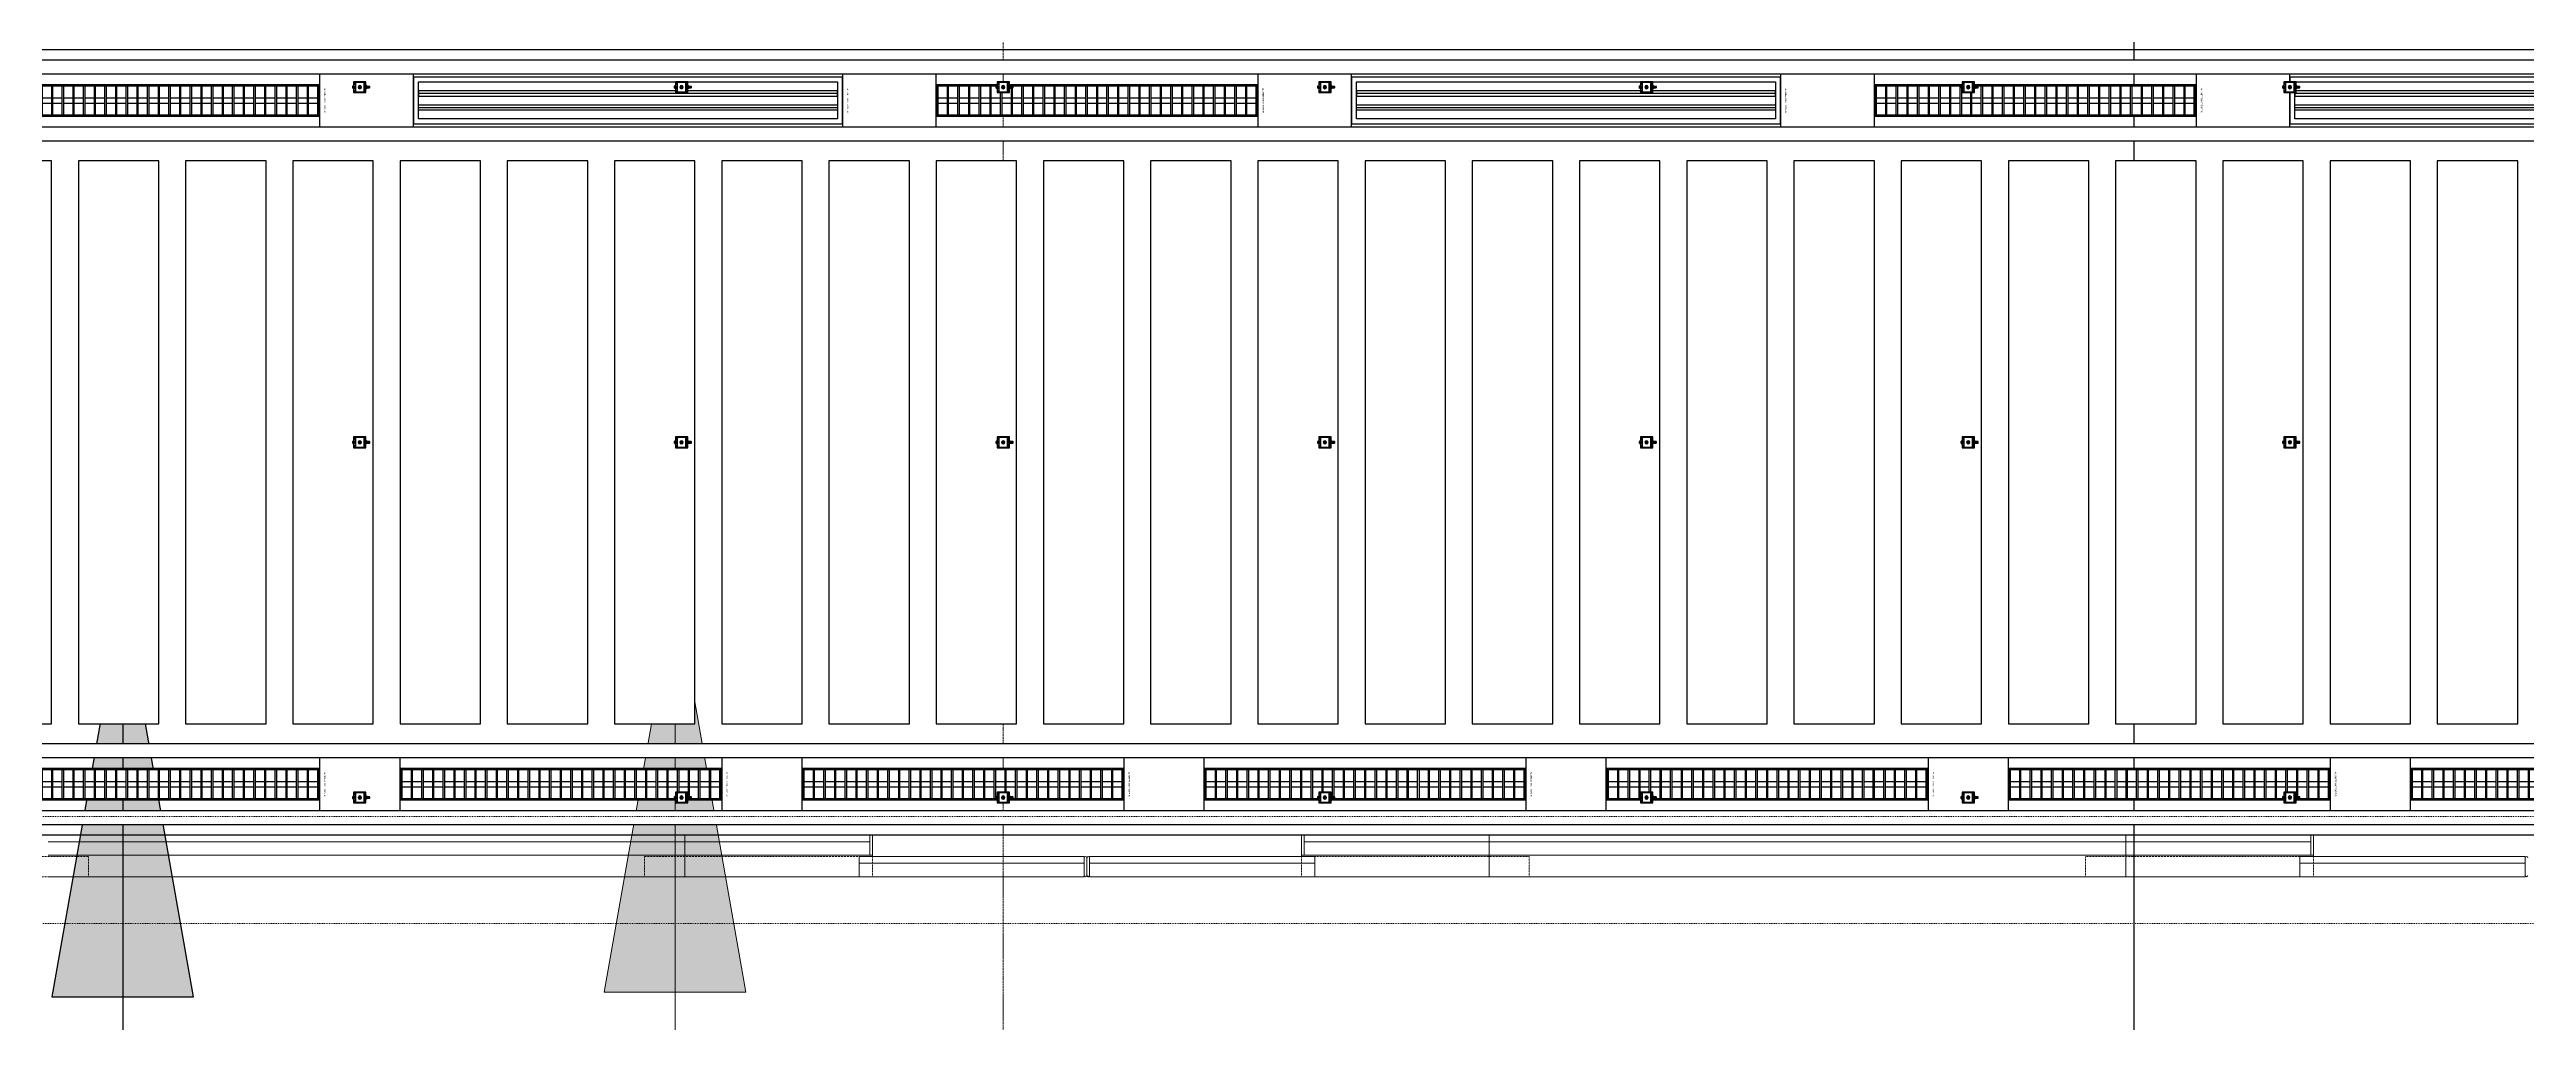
# Model space of a CAD drawing. Header units: millimetres. Extents: x -962357 to -591296, y -195428 to 59420.
# Drawn here: x -748238 to -738998, y -599 to 3030 of the extents above; entities that cross this region are included whole.
import ezdxf
from ezdxf.enums import TextEntityAlignment as Align

# ---------------------------------------------------------------- set-up
doc = ezdxf.new("R2010")
doc.units = ezdxf.units.MM
for name, pattern in [('ACAD_ISO02W100', [15, 12, -3]), ('DASH', [6.35, 3.175, -3.175]), ('DPA_Grid _ Level 100', [10, 5.5, -1.6, 1.3, -1.6]), ('DPA_Hidden 500', [1.4, 0.8, -0.6])]:
    doc.linetypes.add(name, pattern=pattern)
for name, color, linetype in [('000 - CSD_PL_001 - ASCESSORIES', 251, 'Continuous'), ('000 - H A T C H', 8, 'Continuous'), ('000 - WIPEOUT', 250, 'Continuous'), ('001 - ASCESSORIES', 251, 'Continuous'), ('008 - LIGHTING', 1, 'Continuous'), ('A04_TUBE SERIES', 2, 'Continuous'), ('A11_ALU.SOLID SHEET', 2, 'Continuous')]:
    doc.layers.add(name, color=color, linetype=linetype)
for name, color, linetype, lineweight in [('A-ANNO-NOTE', 3, 'Continuous', 25), ('A-GENM', 1, 'Continuous', 9), ('A-GENM-HDLN', 2, 'DPA_Hidden 500', 9), ('A-ROOM-IDEN', 3, 'Continuous', 25), ('G-ANNO-TEXT', 3, 'Continuous', 9), ('Q-SPCQ', 2, 'Continuous', 9), ('Q-SPCQ-HDLN', 2, 'DASH', 9), ('S-GRID', 251, 'Continuous', 9)]:
    doc.layers.add(name, color=color, linetype=linetype, lineweight=lineweight)
doc.layers.get('000 - CSD_PL_001 - ASCESSORIES').off()

# ---------------------------------------------------------------- blocks, each defined once
blk = doc.blocks.new('*U634')
at = {"color": 1}
blk.add_wipeout([(600, -60), (-600, -60), (-600, 60), (600, 60)], dxfattribs=at).dxf.layer = '000 - WIPEOUT'
at = {"layer": '001 - ASCESSORIES', "color": 0}
blk.add_lwpolyline([(600, -60), (-600, -60), (-600, 60), (600, 60)], close=True, dxfattribs=at)
at = {"layer": '001 - ASCESSORIES'}
for points in [[(-593.5, -55), (-598.5, -55), (-598.5, 55), (-593.5, 55)], [(595, -55), (-595, -55), (-595, 55), (595, 55)], [(-558.8, -55), (-553.8, -55), (-553.8, 55), (-558.8, 55)], [(-514, -55), (-519, -55), (-519, 55), (-514, 55)], [(-479.3, -55), (-474.3, -55), (-474.3, 55), (-479.3, 55)], [(-434.6, -55), (-439.6, -55), (-439.6, 55), (-434.6, 55)], [(-399.8, -55), (-394.8, -55), (-394.8, 55), (-399.8, 55)], [(-355.1, -55), (-360.1, -55), (-360.1, 55), (-355.1, 55)], [(-320.4, -55), (-315.4, -55), (-315.4, 55), (-320.4, 55)], [(-275.6, -55), (-280.6, -55), (-280.6, 55), (-275.6, 55)], [(-240.9, -55), (-235.9, -55), (-235.9, 55), (-240.9, 55)], [(-196.2, -55), (-201.2, -55), (-201.2, 55), (-196.2, 55)], [(-161.4, -55), (-156.4, -55), (-156.4, 55), (-161.4, 55)], [(-116.7, -55), (-121.7, -55), (-121.7, 55), (-116.7, 55)], [(-82, -55), (-77, -55), (-77, 55), (-82, 55)], [(-37.2, -55), (-42.2, -55), (-42.2, 55), (-37.2, 55)], [(-2.5, -55), (2.5, -55), (2.5, 55), (-2.5, 55)], [(42.2, -55), (37.2, -55), (37.2, 55), (42.2, 55)], [(77, -55), (82, -55), (82, 55), (77, 55)], [(121.7, -55), (116.7, -55), (116.7, 55), (121.7, 55)], [(156.4, -55), (161.4, -55), (161.4, 55), (156.4, 55)], [(201.2, -55), (196.2, -55), (196.2, 55), (201.2, 55)], [(235.9, -55), (240.9, -55), (240.9, 55), (235.9, 55)], [(280.6, -55), (275.6, -55), (275.6, 55), (280.6, 55)], [(315.4, -55), (320.4, -55), (320.4, 55), (315.4, 55)], [(360.1, -55), (355.1, -55), (355.1, 55), (360.1, 55)], [(394.8, -55), (399.8, -55), (399.8, 55), (394.8, 55)], [(439.6, -55), (434.6, -55), (434.6, 55), (439.6, 55)], [(474.3, -55), (479.3, -55), (479.3, 55), (474.3, 55)], [(519, -55), (514, -55), (514, 55), (519, 55)], [(553.8, -55), (558.8, -55), (558.8, 55), (553.8, 55)], [(598.5, -55), (593.5, -55), (593.5, 55), (598.5, 55)]]:
    blk.add_lwpolyline(points, close=True, dxfattribs=at)
for points in [[(-593.5, 10), (-558.8, 10)], [(-553.8, 10), (-519, 10)], [(-514, 10), (-479.3, 10)], [(-474.3, 10), (-439.6, 10)], [(-434.6, 10), (-399.8, 10)], [(-394.8, 10), (-360.1, 10)], [(-355.1, 10), (-320.4, 10)], [(-315.4, 10), (-280.6, 10)], [(-275.6, 10), (-240.9, 10)], [(-235.9, 10), (-201.2, 10)], [(-196.2, 10), (-161.4, 10)], [(-156.4, 10), (-121.7, 10)], [(-116.7, 10), (-82, 10)], [(-77, 10), (-42.2, 10)], [(-37.2, 10), (-2.5, 10)], [(2.5, 10), (37.2, 10)], [(42.2, 10), (77, 10)], [(82, 10), (116.7, 10)], [(121.7, 10), (156.4, 10)], [(161.4, 10), (196.2, 10)], [(201.2, 10), (235.9, 10)], [(240.9, 10), (275.6, 10)], [(280.6, 10), (315.4, 10)], [(320.4, 10), (355.1, 10)], [(360.1, 10), (394.8, 10)], [(399.8, 10), (434.6, 10)], [(439.6, 10), (474.3, 10)], [(479.3, 10), (514, 10)], [(519, 10), (553.8, 10)], [(558.8, 10), (593.5, 10)], [(-593.5, -10), (-558.8, -10)], [(-553.8, -10), (-519, -10)], [(-514, -10), (-479.3, -10)], [(-474.3, -10), (-439.6, -10)], [(-434.6, -10), (-399.8, -10)], [(-394.8, -10), (-360.1, -10)], [(-355.1, -10), (-320.4, -10)], [(-315.4, -10), (-280.6, -10)], [(-275.6, -10), (-240.9, -10)], [(-235.9, -10), (-201.2, -10)], [(-196.2, -10), (-161.4, -10)], [(-156.4, -10), (-121.7, -10)], [(-116.7, -10), (-82, -10)], [(-77, -10), (-42.2, -10)], [(-37.2, -10), (-2.5, -10)], [(2.5, -10), (37.2, -10)], [(42.2, -10), (77, -10)], [(82, -10), (116.7, -10)], [(121.7, -10), (156.4, -10)], [(161.4, -10), (196.2, -10)], [(201.2, -10), (235.9, -10)], [(240.9, -10), (275.6, -10)], [(280.6, -10), (315.4, -10)], [(320.4, -10), (355.1, -10)], [(360.1, -10), (394.8, -10)], [(399.8, -10), (434.6, -10)], [(439.6, -10), (474.3, -10)], [(479.3, -10), (514, -10)], [(519, -10), (553.8, -10)], [(558.8, -10), (593.5, -10)]]:
    blk.add_lwpolyline(points, dxfattribs=at)
blk = doc.blocks.new('*U499')
at = {"layer": 'A11_ALU.SOLID SHEET', "color": 0}
blk.add_lwpolyline([(350, -98.8), (350, 98.8), (0, 98.8), (0, -98.8)], close=True, dxfattribs=at)
at = {"layer": 'Defpoints', "color": 250}
blk.add_point((0, 0), dxfattribs=at)
blk.add_text('AL.SHEET-HAT-TYPE-R', height=6, rotation=270, dxfattribs=at).set_placement((15, 0), align=Align.BOTTOM_CENTER)
blk = doc.blocks.new('*U374')
at = {"layer": '001 - ASCESSORIES', "color": 0, "linetype": 'ByBlock'}
blk.add_lwpolyline([(800, 87.5), (-800, 87.5), (-800, -87.5), (800, -87.5)], close=True, dxfattribs=at)
at = {"layer": '001 - ASCESSORIES', "linetype": 'ByBlock'}
for points in [[(-781.5, 69), (781.5, 69), (781.5, -69), (-781.5, -69)], [(781.5, 36.3), (-781.5, 36.3), (-781.5, 16.3), (781.5, 16.3)], [(-781.5, -16.3), (781.5, -16.3), (781.5, -36.3), (-781.5, -36.3)]]:
    blk.add_lwpolyline(points, close=True, dxfattribs=at)
for points in [[(781.5, 26.3), (-781.5, 26.3)], [(-781.5, -26.3), (781.5, -26.3)]]:
    blk.add_lwpolyline(points, dxfattribs=at)
blk = doc.blocks.new('*U606')
blk.add_attdef('EXTR.OVL-LENGTH_', (-25, -59.1), '', height=5)
blk.add_wipeout([(-25, 0), (25, 0), (25, 67400), (-25, 67400)]).dxf.layer = '000 - WIPEOUT'
at = {"layer": 'A04_TUBE SERIES', "color": 0}
blk.add_lwpolyline([(-25, 0), (25, 0), (25, 67400), (-25, 67400)], close=True, dxfattribs=at)
blk = doc.blocks.new('*U607')
blk.add_attdef('EXTR.OVL-LENGTH_', (-25, -59.1), '', height=5)
blk.add_wipeout([(-25, 0), (25, 0), (25, 67400), (-25, 67400)]).dxf.layer = '000 - WIPEOUT'
at = {"layer": 'A04_TUBE SERIES', "color": 0}
blk.add_lwpolyline([(-25, 0), (25, 0), (25, 67400), (-25, 67400)], close=True, dxfattribs=at)
blk = doc.blocks.new('*U500')
at = {"layer": 'A11_ALU.SOLID SHEET', "color": 0}
blk.add_lwpolyline([(300, -98.8), (300, 98.8), (0, 98.8), (0, -98.8)], close=True, dxfattribs=at)
at = {"layer": 'Defpoints', "color": 250}
blk.add_point((0, 0), dxfattribs=at)
blk.add_text('AL.SHEET-HAT-TYPE-R', height=6, rotation=270, dxfattribs=at).set_placement((15, 0), align=Align.BOTTOM_CENTER)
blk = doc.blocks.new('*U605')
blk.add_attdef('EXTR.OVL-LENGTH_', (-25, -59.1), '', height=5)
blk.add_wipeout([(-25, 0), (25, 0), (25, 67400), (-25, 67400)]).dxf.layer = '000 - WIPEOUT'
at = {"layer": 'A04_TUBE SERIES', "color": 0}
blk.add_lwpolyline([(-25, 0), (25, 0), (25, 67400), (-25, 67400)], close=True, dxfattribs=at)
blk = doc.blocks.new('*U604')
blk.add_attdef('EXTR.OVL-LENGTH_', (-25, -59.1), '', height=5)
blk.add_wipeout([(-25, 0), (25, 0), (25, 67400), (-25, 67400)]).dxf.layer = '000 - WIPEOUT'
at = {"layer": 'A04_TUBE SERIES', "color": 0}
blk.add_lwpolyline([(-25, 0), (25, 0), (25, 67400), (-25, 67400)], close=True, dxfattribs=at)
blk = doc.blocks.new('*U613')
at = {"color": 3}
for points in [[(-1050, -2450), (1050, -2450), (1050, -2750), (-1050, -2750)], [(-1050, -2850), (1050, -2850), (1050, -3150), (-1050, -3150)], [(-1050, -3250), (1050, -3250), (1050, -3550), (-1050, -3550)], [(-1050, -3650), (1050, -3650), (1050, -3950), (-1050, -3950)], [(-1050, -4050), (1050, -4050), (1050, -4350), (-1050, -4350)], [(-1050, -4450), (1050, -4450), (1050, -4750), (-1050, -4750)], [(-1050, -4850), (1050, -4850), (1050, -5150), (-1050, -5150)], [(-1050, -5250), (1050, -5250), (1050, -5550), (-1050, -5550)], [(-1050, -5650), (1050, -5650), (1050, -5950), (-1050, -5950)], [(-1050, -6050), (1050, -6050), (1050, -6350), (-1050, -6350)], [(-1050, -6450), (1050, -6450), (1050, -6750), (-1050, -6750)], [(-1050, -6850), (1050, -6850), (1050, -7150), (-1050, -7150)], [(-1050, -7250), (1050, -7250), (1050, -7550), (-1050, -7550)], [(-1050, -7650), (1050, -7650), (1050, -7950), (-1050, -7950)], [(-1050, -8050), (1050, -8050), (1050, -8350), (-1050, -8350)], [(-1050, -8450), (1050, -8450), (1050, -8750), (-1050, -8750)], [(-1050, -8850), (1050, -8850), (1050, -9150), (-1050, -9150)], [(-1050, -9250), (1050, -9250), (1050, -9550), (-1050, -9550)], [(-1050, -9650), (1050, -9650), (1050, -9950), (-1050, -9950)], [(-1050, -10050), (1050, -10050), (1050, -10350), (-1050, -10350)], [(-1050, -10450), (1050, -10450), (1050, -10750), (-1050, -10750)], [(-1050, -10850), (1050, -10850), (1050, -11150), (-1050, -11150)], [(-1050, -11250), (1050, -11250), (1050, -11550), (-1050, -11550)], [(-1050, -11650), (1050, -11650), (1050, -11950), (-1050, -11950)]]:
    blk.add_wipeout(points, dxfattribs=at).dxf.layer = '000 - WIPEOUT'
at = {"layer": 'A11_ALU.SOLID SHEET', "color": 0, "linetype": 'ByBlock'}
for points in [[(-1050, -2750), (1050, -2750), (1050, -2450), (-1050, -2450)], [(-1050, -3150), (1050, -3150), (1050, -2850), (-1050, -2850)], [(-1050, -3550), (1050, -3550), (1050, -3250), (-1050, -3250)], [(-1050, -3950), (1050, -3950), (1050, -3650), (-1050, -3650)], [(-1050, -4350), (1050, -4350), (1050, -4050), (-1050, -4050)], [(-1050, -4750), (1050, -4750), (1050, -4450), (-1050, -4450)], [(-1050, -5150), (1050, -5150), (1050, -4850), (-1050, -4850)], [(-1050, -5550), (1050, -5550), (1050, -5250), (-1050, -5250)], [(-1050, -5950), (1050, -5950), (1050, -5650), (-1050, -5650)], [(-1050, -6350), (1050, -6350), (1050, -6050), (-1050, -6050)], [(-1050, -6750), (1050, -6750), (1050, -6450), (-1050, -6450)], [(-1050, -7150), (1050, -7150), (1050, -6850), (-1050, -6850)], [(-1050, -7550), (1050, -7550), (1050, -7250), (-1050, -7250)], [(-1050, -7950), (1050, -7950), (1050, -7650), (-1050, -7650)], [(-1050, -8350), (1050, -8350), (1050, -8050), (-1050, -8050)], [(-1050, -8750), (1050, -8750), (1050, -8450), (-1050, -8450)], [(-1050, -9150), (1050, -9150), (1050, -8850), (-1050, -8850)], [(-1050, -9550), (1050, -9550), (1050, -9250), (-1050, -9250)], [(-1050, -9950), (1050, -9950), (1050, -9650), (-1050, -9650)], [(-1050, -10350), (1050, -10350), (1050, -10050), (-1050, -10050)], [(-1050, -10750), (1050, -10750), (1050, -10450), (-1050, -10450)], [(-1050, -11150), (1050, -11150), (1050, -10850), (-1050, -10850)], [(-1050, -11550), (1050, -11550), (1050, -11250), (-1050, -11250)], [(-1050, -11950), (1050, -11950), (1050, -11650), (-1050, -11650)]]:
    blk.add_lwpolyline(points, close=True, dxfattribs=at)
blk = doc.blocks.new('*U5836')
blk.add_lwpolyline([(-107450, -550), (27650, -550), (27650, -3480), (-107450, -3480)], close=True)
at = {"layer": '008 - LIGHTING'}
for p in [(-1400, -740), (-1400, -740), (-1400, -740), (2100, -740), (2100, -740), (2100, -740), (5600, -740), (5600, -740), (5600, -740)]:
    blk.add_blockref('*U374', p, dxfattribs=at)
at = {"layer": 'A11_ALU.SOLID SHEET', "color": 1}
for name, p in [('*U499', (-2550, -740)), ('*U499', (-600, -740)), ('*U499', (950, -740)), ('*U499', (2900, -740)), ('*U499', (4450, -740)), ('*U500', (-2550, -3290)), ('*U500', (-1050, -3290)), ('*U500', (450, -3290)), ('*U500', (1950, -3290)), ('*U500', (3450, -3290)), ('*U500', (4950, -3290))]:
    blk.add_blockref(name, p, dxfattribs=at)
at = {"layer": '008 - LIGHTING'}
for p in [(-3150, -740), (350, -740), (3850, -740), (-3150, -3290), (-1650, -3290), (-150, -3290), (1350, -3290), (2850, -3290), (4350, -3290), (5850, -3290)]:
    blk.add_blockref('*U634', p, dxfattribs=at)
at = {"layer": 'A11_ALU.SOLID SHEET', "linetype": 'ByBlock', "rotation": 90}
blk.add_blockref('*U613', (-6300, -2015), dxfattribs=at)
at = {"layer": '008 - LIGHTING'}
for p in [(-3150, -740), (350, -740), (3850, -740), (-3150, -3290), (-1650, -3290), (-150, -3290), (1350, -3290), (2850, -3290), (4350, -3290), (5850, -3290)]:
    blk.add_blockref('*U634', p, dxfattribs=at)
for p in [(-3150, -740), (350, -740), (3850, -740), (-3150, -3290), (-1650, -3290), (-150, -3290), (1350, -3290), (2850, -3290), (4350, -3290), (5850, -3290)]:
    blk.add_blockref('*U634', p, dxfattribs=at)
at = {"layer": 'A04_TUBE SERIES', "linetype": 'ByBlock', "rotation": 270}
for name, p in [('*U607', (-39850, -615)), ('*U606', (-39850, -865)), ('*U604', (-39850, -3165)), ('*U605', (-39850, -3415))]:
    blk.add_blockref(name, p, dxfattribs=at)
blk = doc.blocks.new('DPA_Speciality_PlatformScreenDoor - Length_135300-12767973-4180-01 LOWER PLATFORM LEVEL - REFLECTED CEILING PLAN')
at = {"layer": 'A-GENM'}
for p, q in [((22357.5, -250), (22267.5, -250)), ((22267.5, -250), (22357.5, -250)), ((22462.5, -250), (22272.4, -250)), ((22272.4, -250), (22462.5, -250)), ((22367.5, -250), (22457.5, -250)), ((22457.5, -250), (22367.5, -250)), ((26837.5, -250), (27027.6, -250)), ((27027.6, -250), (26837.5, -250)), ((26932.5, -250), (26842.5, -250)), ((26842.5, -250), (26932.5, -250)), ((26942.5, -250), (27032.5, -250)), ((27032.5, -250), (26942.5, -250)), ((27732.5, -250), (27642.5, -250)), ((27642.5, -250), (27732.5, -250)), ((27837.5, -250), (27647.4, -250)), ((27647.4, -250), (27837.5, -250)), ((27742.5, -250), (27832.5, -250)), ((27832.5, -250), (27742.5, -250)), ((23015.3, -330), (23139.1, -330)), ((23025.9, -330), (23079, -330)), ((23075.4, -330), (23128.5, -330)), ((24615.3, -330), (24739.1, -330)), ((24625.9, -330), (24679, -330)), ((24675.4, -330), (24728.5, -330)), ((28390.3, -330), (28514.1, -330)), ((28400.9, -330), (28454, -330)), ((28450.4, -330), (28503.5, -330)), ((29990.3, -330), (30114.1, -330)), ((30000.9, -330), (30054, -330)), ((30050.4, -330), (30103.5, -330))]:
    blk.add_line(p, q, dxfattribs=at)
at = {"layer": 'A-GENM-HDLN'}
for p, q in [((22762.5, -175), (22762.5, -250)), ((22762.5, -175), (23612.5, -175)), ((23612.5, -250), (23612.5, -175)), ((25687.5, -250), (25687.5, -175)), ((26537.5, -175), (25687.5, -175)), ((26537.5, -175), (26537.5, -250)), ((28137.5, -175), (28137.5, -250)), ((28137.5, -175), (28987.5, -175)), ((28987.5, -250), (28987.5, -175)), ((31062.5, -250), (31062.5, -175)), ((31912.5, -175), (31062.5, -175)), ((22762.5, -250), (23612.5, -250)), ((26537.5, -250), (25687.5, -250)), ((28137.5, -250), (28987.5, -250)), ((31912.5, -250), (31062.5, -250))]:
    blk.add_line(p, q, dxfattribs=at)
at = {"layer": 'Q-SPCQ'}
for p, q in [((22812.5, -175), (21972.5, -175)), ((21972.5, -175), (22812.5, -175)), ((21972.5, -175), (21972.5, -225)), ((21972.5, -175), (21972.5, -225)), ((21972.5, -245), (21972.5, -180)), ((21972.5, -180), (21972.5, -245)), ((22002.5, -175), (22782.5, -175)), ((22782.5, -175), (22002.5, -175)), ((22782.5, -175), (22002.5, -175)), ((22002.5, -175), (22782.5, -175)), ((22762.5, -175), (23462.5, -175)), ((22812.5, -225), (22812.5, -175)), ((22812.5, -175), (22812.5, -225)), ((23462.5, -175), (23462.5, -330)), ((23462.5, -175), (25837.5, -175)), ((23462.5, -330), (23462.5, -175)), ((25837.5, -175), (25837.5, -330)), ((25837.5, -175), (26537.5, -175)), ((25837.5, -330), (25837.5, -175)), ((26487.5, -175), (27327.5, -175)), ((27327.5, -175), (26487.5, -175)), ((26487.5, -175), (26487.5, -225)), ((26487.5, -225), (26487.5, -175)), ((27297.5, -175), (26517.5, -175)), ((26517.5, -175), (27297.5, -175)), ((26517.5, -175), (27297.5, -175)), ((27297.5, -175), (26517.5, -175)), ((27327.5, -225), (27327.5, -175)), ((27327.5, -225), (27327.5, -175)), ((27327.5, -180), (27327.5, -245)), ((27327.5, -245), (27327.5, -180)), ((27337.5, -245), (27337.5, -180)), ((27337.5, -180), (27337.5, -245)), ((27337.5, -180), (27337.5, -245)), ((27337.5, -245), (27337.5, -180)), ((28187.5, -175), (27347.5, -175)), ((27347.5, -175), (28187.5, -175)), ((27347.5, -175), (27347.5, -225)), ((27347.5, -175), (27347.5, -225)), ((27347.5, -245), (27347.5, -180)), ((27347.5, -180), (27347.5, -245)), ((27377.5, -175), (28157.5, -175)), ((28157.5, -175), (27377.5, -175)), ((28157.5, -175), (27377.5, -175)), ((27377.5, -175), (28157.5, -175)), ((28137.5, -175), (28837.5, -175)), ((28187.5, -225), (28187.5, -175)), ((28187.5, -175), (28187.5, -225)), ((28837.5, -175), (28837.5, -330)), ((28837.5, -175), (31212.5, -175)), ((28837.5, -330), (28837.5, -175)), ((21972.5, -225), (22812.5, -225)), ((22812.5, -225), (21972.5, -225)), ((21972.5, -250), (21972.5, -225)), ((21972.5, -225), (21972.5, -250)), ((22812.5, -225), (21972.5, -225)), ((21972.5, -225), (21972.5, -250)), ((21972.5, -250), (21972.5, -225)), ((21972.5, -225), (22812.5, -225)), ((22812.5, -225), (21972.5, -225)), ((21972.5, -225), (22812.5, -225)), ((21972.5, -250), (22812.5, -250)), ((22812.5, -250), (21972.5, -250)), ((21972.5, -250), (22812.5, -250)), ((22812.5, -250), (21972.5, -250)), ((22782.5, -225), (22002.5, -225)), ((22002.5, -225), (22782.5, -225)), ((22002.5, -225), (22782.5, -225)), ((22782.5, -225), (22002.5, -225)), ((22762.5, -225), (22022.5, -225)), ((22022.5, -225), (22762.5, -225)), ((22762.5, -225), (22022.5, -225)), ((22022.5, -225), (22762.5, -225)), ((22762.5, -250), (22022.5, -250)), ((22022.5, -250), (22762.5, -250)), ((22762.5, -250), (22022.5, -250)), ((22022.5, -250), (22762.5, -250)), ((22762.5, -305), (22762.5, -250)), ((22762.5, -250), (22762.5, -330)), ((22772.5, -255), (22762.5, -255)), ((22762.5, -255), (22762.5, -330)), ((22762.5, -330), (22762.5, -255)), ((22762.5, -255), (22772.5, -255)), ((22772.5, -330), (22772.5, -255)), ((22772.5, -255), (22772.5, -330)), ((23462.5, -255), (22772.5, -255)), ((22772.5, -255), (23462.5, -255)), ((22772.5, -255), (22772.5, -305)), ((22772.5, -255), (22772.5, -305)), ((22812.5, -225), (22812.5, -250)), ((22812.5, -225), (22812.5, -250)), ((22812.5, -250), (22812.5, -225)), ((22812.5, -225), (22812.5, -250)), ((22822.5, -255), (23402.5, -255)), ((23402.5, -255), (22822.5, -255)), ((23412.5, -255), (22822.5, -255)), ((22822.5, -255), (23412.5, -255)), ((23462.5, -200), (23462.5, -187.5)), ((23462.5, -187.5), (23462.5, -200)), ((23462.5, -305), (23462.5, -200)), ((23462.5, -200), (23462.5, -305)), ((25837.5, -255), (23462.5, -255)), ((23462.5, -255), (25837.5, -255)), ((23462.5, -255), (23462.5, -305)), ((23462.5, -255), (23462.5, -305)), ((23462.5, -305), (23462.5, -255)), ((23462.5, -255), (23462.5, -305)), ((25787.5, -255), (23512.5, -255)), ((23512.5, -255), (25787.5, -255)), ((23522.5, -255), (25777.5, -255)), ((25777.5, -255), (23522.5, -255)), ((25837.5, -200), (25837.5, -187.5)), ((25837.5, -187.5), (25837.5, -200)), ((25837.5, -305), (25837.5, -200)), ((25837.5, -200), (25837.5, -305)), ((25837.5, -255), (26527.5, -255)), ((26527.5, -255), (25837.5, -255)), ((25837.5, -255), (25837.5, -305)), ((25837.5, -305), (25837.5, -255)), ((25837.5, -305), (25837.5, -255)), ((25837.5, -255), (25837.5, -305)), ((25887.5, -255), (26477.5, -255)), ((26477.5, -255), (25887.5, -255)), ((26477.5, -255), (25897.5, -255)), ((25897.5, -255), (26477.5, -255)), ((27327.5, -225), (26487.5, -225)), ((26487.5, -225), (27327.5, -225)), ((26487.5, -250), (26487.5, -225)), ((26487.5, -250), (26487.5, -225)), ((27327.5, -225), (26487.5, -225)), ((26487.5, -225), (26487.5, -250)), ((26487.5, -250), (26487.5, -225)), ((26487.5, -225), (27327.5, -225)), ((26487.5, -225), (27327.5, -225)), ((27327.5, -225), (26487.5, -225)), ((27327.5, -250), (26487.5, -250)), ((26487.5, -250), (27327.5, -250)), ((26487.5, -250), (27327.5, -250)), ((27327.5, -250), (26487.5, -250)), ((26517.5, -225), (27297.5, -225)), ((27297.5, -225), (26517.5, -225)), ((27297.5, -225), (26517.5, -225)), ((26517.5, -225), (27297.5, -225)), ((26527.5, -255), (26527.5, -330)), ((26537.5, -255), (26527.5, -255)), ((26527.5, -255), (26537.5, -255)), ((26527.5, -330), (26527.5, -255)), ((26527.5, -305), (26527.5, -255)), ((26527.5, -305), (26527.5, -255)), ((26537.5, -225), (27277.5, -225)), ((27277.5, -225), (26537.5, -225)), ((26537.5, -225), (27277.5, -225)), ((27277.5, -225), (26537.5, -225)), ((26537.5, -250), (27277.5, -250)), ((27277.5, -250), (26537.5, -250)), ((26537.5, -250), (27277.5, -250)), ((27277.5, -250), (26537.5, -250)), ((26537.5, -330), (26537.5, -250)), ((26537.5, -250), (26537.5, -305)), ((26537.5, -330), (26537.5, -255)), ((26537.5, -255), (26537.5, -330)), ((27327.5, -225), (27327.5, -250)), ((27327.5, -250), (27327.5, -225)), ((27327.5, -250), (27327.5, -225)), ((27327.5, -225), (27327.5, -250)), ((27347.5, -225), (28187.5, -225)), ((28187.5, -225), (27347.5, -225)), ((27347.5, -250), (27347.5, -225)), ((27347.5, -225), (27347.5, -250)), ((28187.5, -225), (27347.5, -225)), ((27347.5, -225), (27347.5, -250)), ((27347.5, -250), (27347.5, -225)), ((27347.5, -225), (28187.5, -225)), ((28187.5, -225), (27347.5, -225)), ((27347.5, -225), (28187.5, -225)), ((27347.5, -250), (28187.5, -250)), ((28187.5, -250), (27347.5, -250)), ((27347.5, -250), (28187.5, -250)), ((28187.5, -250), (27347.5, -250)), ((28157.5, -225), (27377.5, -225)), ((27377.5, -225), (28157.5, -225)), ((27377.5, -225), (28157.5, -225)), ((28157.5, -225), (27377.5, -225)), ((28137.5, -225), (27397.5, -225)), ((27397.5, -225), (28137.5, -225)), ((28137.5, -225), (27397.5, -225)), ((27397.5, -225), (28137.5, -225)), ((28137.5, -250), (27397.5, -250)), ((27397.5, -250), (28137.5, -250)), ((28137.5, -250), (27397.5, -250)), ((27397.5, -250), (28137.5, -250)), ((28137.5, -305), (28137.5, -250)), ((28137.5, -250), (28137.5, -330)), ((28147.5, -255), (28137.5, -255)), ((28137.5, -255), (28137.5, -330)), ((28137.5, -330), (28137.5, -255)), ((28137.5, -255), (28147.5, -255)), ((28147.5, -330), (28147.5, -255)), ((28147.5, -255), (28147.5, -330)), ((28837.5, -255), (28147.5, -255)), ((28147.5, -255), (28837.5, -255)), ((28147.5, -255), (28147.5, -305)), ((28147.5, -255), (28147.5, -305)), ((28187.5, -225), (28187.5, -250)), ((28187.5, -225), (28187.5, -250)), ((28187.5, -250), (28187.5, -225)), ((28187.5, -225), (28187.5, -250)), ((28197.5, -255), (28777.5, -255)), ((28777.5, -255), (28197.5, -255)), ((28787.5, -255), (28197.5, -255)), ((28197.5, -255), (28787.5, -255)), ((28837.5, -200), (28837.5, -187.5)), ((28837.5, -187.5), (28837.5, -200)), ((28837.5, -305), (28837.5, -200)), ((28837.5, -200), (28837.5, -305)), ((31212.5, -255), (28837.5, -255)), ((28837.5, -255), (31212.5, -255)), ((28837.5, -255), (28837.5, -305)), ((28837.5, -255), (28837.5, -305)), ((28837.5, -305), (28837.5, -255)), ((28837.5, -255), (28837.5, -305)), ((31160.9, -255), (28887.5, -255)), ((28887.5, -255), (31160.9, -255)), ((28897.5, -255), (31152.5, -255)), ((31152.5, -255), (28897.5, -255)), ((22762.5, -317.5), (22762.5, -305)), ((22762.5, -330), (23462.5, -330)), ((22762.5, -330), (22772.5, -330)), ((22772.5, -330), (22762.5, -330)), ((23462.5, -305), (22772.5, -305)), ((22772.5, -305), (23452.5, -305)), ((22772.5, -305), (22772.5, -330)), ((22772.5, -305), (22772.5, -330)), ((22772.5, -305), (23452.5, -305)), ((23452.5, -305), (22772.5, -305)), ((22772.5, -330), (22772.5, -305)), ((22772.5, -305), (22772.5, -330)), ((23462.5, -305), (22772.5, -305)), ((22772.5, -305), (23462.5, -305)), ((23452.5, -330), (22772.5, -330)), ((22772.5, -330), (23462.5, -330)), ((22772.5, -330), (23452.5, -330)), ((23452.5, -330), (22772.5, -330)), ((23402.5, -305), (22822.5, -305)), ((22822.5, -305), (23402.5, -305)), ((23402.5, -305), (22822.5, -305)), ((22822.5, -305), (23402.5, -305)), ((23412.5, -305), (22822.5, -305)), ((22822.5, -305), (23412.5, -305)), ((22822.5, -305), (23402.5, -305)), ((23402.5, -305), (22822.5, -305)), ((23402.5, -330), (22822.5, -330)), ((22822.5, -330), (23402.5, -330)), ((23402.5, -330), (22822.5, -330)), ((22822.5, -330), (23402.5, -330)), ((23452.5, -305), (23462.5, -305)), ((23462.5, -330), (23452.5, -330)), ((23462.5, -317.5), (23462.5, -305)), ((25837.5, -305), (23462.5, -305)), ((23462.5, -305), (23472.5, -305)), ((23462.5, -330), (23462.5, -305)), ((23462.5, -305), (23462.5, -330)), ((25837.5, -305), (23462.5, -305)), ((23462.5, -305), (25837.5, -305)), ((23462.5, -305), (23462.5, -317.5)), ((23462.5, -330), (23462.5, -305)), ((23462.5, -305), (23462.5, -330)), ((23462.5, -330), (25837.5, -330)), ((23472.5, -330), (23462.5, -330)), ((23462.5, -330), (25837.5, -330)), ((23472.5, -305), (25827.5, -305)), ((23472.5, -305), (25827.5, -305)), ((25827.5, -305), (23472.5, -305)), ((25827.5, -330), (23472.5, -330)), ((23472.5, -330), (25827.5, -330)), ((25827.5, -330), (23472.5, -330)), ((25787.5, -305), (23512.5, -305)), ((23512.5, -305), (25787.5, -305)), ((25777.5, -305), (23522.5, -305)), ((23522.5, -305), (25777.5, -305)), ((25777.5, -305), (23522.5, -305)), ((23522.5, -305), (25777.5, -305)), ((23522.5, -305), (25777.5, -305)), ((25777.5, -305), (23522.5, -305)), ((25777.5, -330), (23522.5, -330)), ((23522.5, -330), (25777.5, -330)), ((25777.5, -330), (23522.5, -330)), ((23522.5, -330), (25777.5, -330)), ((25827.5, -305), (25837.5, -305)), ((25837.5, -330), (25827.5, -330)), ((25837.5, -317.5), (25837.5, -305)), ((25837.5, -305), (25847.5, -305)), ((26527.5, -305), (25837.5, -305)), ((25837.5, -305), (25837.5, -330)), ((25837.5, -330), (25837.5, -305)), ((25837.5, -305), (26527.5, -305)), ((26527.5, -305), (25837.5, -305)), ((25837.5, -305), (25837.5, -317.5)), ((25837.5, -330), (25837.5, -305)), ((25837.5, -305), (25837.5, -330)), ((25837.5, -330), (26537.5, -330)), ((25837.5, -330), (26527.5, -330)), ((25847.5, -330), (25837.5, -330)), ((25847.5, -305), (26527.5, -305)), ((26527.5, -305), (25847.5, -305)), ((25847.5, -305), (26527.5, -305)), ((26527.5, -330), (25847.5, -330)), ((26527.5, -330), (25847.5, -330)), ((25847.5, -330), (26527.5, -330)), ((25887.5, -305), (26477.5, -305)), ((26477.5, -305), (25887.5, -305)), ((25897.5, -305), (26477.5, -305)), ((26477.5, -305), (25897.5, -305)), ((25897.5, -305), (26477.5, -305)), ((26477.5, -305), (25897.5, -305)), ((26477.5, -305), (25897.5, -305)), ((25897.5, -305), (26477.5, -305)), ((25897.5, -330), (26477.5, -330)), ((26477.5, -330), (25897.5, -330)), ((25897.5, -330), (26477.5, -330)), ((26477.5, -330), (25897.5, -330)), ((26527.5, -330), (26527.5, -305)), ((26527.5, -330), (26527.5, -305)), ((26527.5, -305), (26527.5, -330)), ((26527.5, -330), (26527.5, -305)), ((26527.5, -330), (26537.5, -330)), ((26537.5, -330), (26527.5, -330)), ((26537.5, -305), (26537.5, -317.5)), ((28137.5, -317.5), (28137.5, -305)), ((28137.5, -330), (28837.5, -330)), ((28137.5, -330), (28147.5, -330)), ((28147.5, -330), (28137.5, -330)), ((28837.5, -305), (28147.5, -305)), ((28147.5, -305), (28827.5, -305)), ((28147.5, -305), (28147.5, -330)), ((28147.5, -305), (28147.5, -330)), ((28147.5, -305), (28827.5, -305)), ((28827.5, -305), (28147.5, -305)), ((28147.5, -330), (28147.5, -305)), ((28147.5, -305), (28147.5, -330)), ((28837.5, -305), (28147.5, -305)), ((28147.5, -305), (28837.5, -305)), ((28827.5, -330), (28147.5, -330)), ((28147.5, -330), (28837.5, -330)), ((28147.5, -330), (28827.5, -330)), ((28827.5, -330), (28147.5, -330)), ((28777.5, -305), (28197.5, -305)), ((28197.5, -305), (28777.5, -305)), ((28777.5, -305), (28197.5, -305)), ((28197.5, -305), (28777.5, -305)), ((28787.5, -305), (28197.5, -305)), ((28197.5, -305), (28787.5, -305)), ((28197.5, -305), (28777.5, -305)), ((28777.5, -305), (28197.5, -305)), ((28777.5, -330), (28197.5, -330)), ((28197.5, -330), (28777.5, -330)), ((28777.5, -330), (28197.5, -330)), ((28197.5, -330), (28777.5, -330)), ((28827.5, -305), (28837.5, -305)), ((28837.5, -330), (28827.5, -330)), ((28837.5, -317.5), (28837.5, -305)), ((31212.5, -305), (28837.5, -305)), ((28837.5, -305), (28847.5, -305)), ((28837.5, -330), (28837.5, -305)), ((28837.5, -305), (28837.5, -330)), ((31212.5, -305), (28837.5, -305)), ((28837.5, -305), (31212.5, -305)), ((28837.5, -305), (28837.5, -317.5)), ((28837.5, -330), (28837.5, -305)), ((28837.5, -305), (28837.5, -330)), ((28837.5, -330), (31212.5, -330)), ((28847.5, -330), (28837.5, -330)), ((28837.5, -330), (31212.5, -330)), ((28847.5, -305), (31202.5, -305)), ((28847.5, -305), (31202.5, -305)), ((31202.5, -305), (28847.5, -305)), ((31202.5, -330), (28847.5, -330)), ((28847.5, -330), (31202.5, -330)), ((31202.5, -330), (28847.5, -330)), ((31160.9, -305), (28887.5, -305)), ((28887.5, -305), (31160.9, -305)), ((31152.5, -305), (28897.5, -305)), ((28897.5, -305), (31152.5, -305)), ((31152.5, -305), (28897.5, -305)), ((28897.5, -305), (31152.5, -305)), ((28897.5, -305), (31152.5, -305)), ((31152.5, -305), (28897.5, -305)), ((31152.5, -330), (28897.5, -330)), ((28897.5, -330), (31152.5, -330)), ((31152.5, -330), (28897.5, -330)), ((28897.5, -330), (31152.5, -330)), ((31202.5, -305), (31212.5, -305)), ((31212.5, -330), (31202.5, -330))]:
    blk.add_line(p, q, dxfattribs=at)
for centre, start, end in [((21967.5, -180), 0, 180), ((21967.5, -180), 0, 180), ((27332.5, -180), 360, 180), ((27332.5, -180), 0, 180), ((27342.5, -180), 0, 180), ((27342.5, -180), 0, 180), ((21967.5, -245), 180, 360), ((21967.5, -245), 180, 360), ((27332.5, -245), 180, 360), ((27332.5, -245), 180, 0), ((27342.5, -245), 180, 360), ((27342.5, -245), 180, 360)]:
    blk.add_arc(centre, 5, start, end, dxfattribs=at)
at = {"layer": 'Q-SPCQ-HDLN'}
for p, q in [((135200, 0), (-100, 0)), ((135200, -330), (-100, -330)), ((135200, -400), (-100, -400))]:
    blk.add_line(p, q, dxfattribs=at)
blk = doc.blocks.new('C-1-PP19-AR-4180-01-B_20250908-040939_EXDOWNLIGHT')
at = {"layer": 'Q-SPCQ', "rotation": 180}
blk.add_blockref('DPA_Speciality_PlatformScreenDoor - Length_135300-12767973-4180-01 LOWER PLATFORM LEVEL - REFLECTED CEILING PLAN', (27650, -3810), dxfattribs=at)
blk = doc.blocks.new('000 - ASSCESSORIES_FAMELINE_GALV.BRACKET_FITTING_L-PROFILE_BK-08_TOP_VIEW')
at = {"linetype": 'Continuous'}
blk.add_wipeout([(-17.5, 19), (-17.5, -16), (17.5, -16), (17.5, 19)], dxfattribs=at).dxf.layer = '000 - WIPEOUT'
at = {"layer": '001 - ASCESSORIES', "linetype": 'ByBlock'}
blk.add_lwpolyline([(-17.5, 19), (17.5, 19), (17.5, 16), (-17.5, 16)], close=True, dxfattribs=at)
at = {"layer": '001 - ASCESSORIES', "color": 0, "linetype": 'Continuous'}
blk.add_lwpolyline([(-17.5, 19), (-17.5, -16), (17.5, -16), (17.5, 19)], close=True, dxfattribs=at)
at = {"layer": '001 - ASCESSORIES'}
blk.add_circle((0, 0), 3.5, dxfattribs=at)
blk = doc.blocks.new('*U492')
at = {"layer": '001 - ASCESSORIES', "color": 0}
blk.add_blockref('000 - ASSCESSORIES_FAMELINE_GALV.BRACKET_FITTING_L-PROFILE_BK-08_TOP_VIEW', (0, 0), dxfattribs=at)
blk = doc.blocks.new('000 - DYNAMIC_VIEW_ASSCESSORIES_GALV.STUD_FULL_THREAD_1-4_TOP_VIEW')
at = {"layer": '000 - H A T C H'}
h = blk.add_hatch(color=250, dxfattribs=at)
h.dxf.hatch_style = 1
edge = h.paths.add_edge_path()
edge.add_arc((0, 0), 3.18, 0, 360)
at = {"layer": '001 - ASCESSORIES', "color": 0}
blk.add_circle((0, 0), 3.18, dxfattribs=at)
blk = doc.blocks.new('*U485')
at = {"layer": '001 - ASCESSORIES', "color": 0}
blk.add_blockref('000 - DYNAMIC_VIEW_ASSCESSORIES_GALV.STUD_FULL_THREAD_1-4_TOP_VIEW', (0, 0), dxfattribs=at)
blk = doc.blocks.new('000 - ASSCESSORIES_FAMELINE_GALV.BRACKET_FITTING_U-PROFILE_BK-07_TOP_VIEW')
at = {"linetype": 'Continuous'}
blk.add_wipeout([(20, -23), (20, 23), (-20, 23), (-20, -23)], dxfattribs=at).dxf.layer = '000 - WIPEOUT'
at = {"layer": '001 - ASCESSORIES', "linetype": 'ACAD_ISO02W100'}
for p, q in [((20, 21), (-20, 21)), ((20, -21), (-20, -21))]:
    blk.add_line(p, q, dxfattribs=at)
at = {"layer": '001 - ASCESSORIES', "color": 0, "linetype": 'Continuous'}
blk.add_lwpolyline([(20, -23), (20, 23), (-20, 23), (-20, -23)], close=True, dxfattribs=at)
at = {"layer": '001 - ASCESSORIES', "linetype": 'Continuous'}
blk.add_circle((0, 0), 3.5, dxfattribs=at)
blk = doc.blocks.new('*U489')
at = {"layer": '001 - ASCESSORIES', "color": 0, "linetype": 'ByBlock'}
blk.add_blockref('000 - ASSCESSORIES_FAMELINE_GALV.BRACKET_FITTING_U-PROFILE_BK-07_TOP_VIEW', (0, 0), dxfattribs=at)
blk = doc.blocks.new('*U281')
at = {"layer": '001 - ASCESSORIES', "color": 0}
blk.add_lwpolyline([(4.6, 0), (2.3, 4), (-2.3, 4), (-4.6, 0), (-2.3, -4), (2.3, -4)], close=True, dxfattribs=at)
at = {"layer": '001 - ASCESSORIES', "color": 8}
blk.add_circle((0, 0), 3.85, dxfattribs=at)
at = {"layer": '001 - ASCESSORIES', "color": 0}
blk.add_circle((0, 0), 2.6, dxfattribs=at)
blk = doc.blocks.new('*U639')
at = {"layer": '000 - CSD_PL_001 - ASCESSORIES', "color": 0, "rotation": 270}
blk.add_blockref('*U281', (0, 0), dxfattribs=at)
blk = doc.blocks.new('*U308')
at = {"layer": '001 - ASCESSORIES'}
blk.add_lwpolyline([(-0.3, -4.5), (-0.3, -2.5, -19.949874), (0.3, -2.5), (0.3, -4.5)], format="xyb", dxfattribs=at)
blk.add_arc((0, 0), 4.5, 273.18474, 266.81526, dxfattribs=at)
blk = doc.blocks.new('000 - ASSCESSORIES_SPRING_WASHER_M5_TOP_VIEW')
at = {"color": 6}
blk.add_blockref('*U308', (0, 0), dxfattribs=at)
blk = doc.blocks.new('*U641')
at = {"color": 6}
blk.add_blockref('000 - ASSCESSORIES_SPRING_WASHER_M5_TOP_VIEW', (0, 0), dxfattribs=at)
blk = doc.blocks.new('*U307')
at = {"layer": '001 - ASCESSORIES'}
blk.add_lwpolyline([(-0.3, -6), (-0.3, -2.5, -19.949874), (0.2, -2.5), (0.2, -6)], format="xyb", dxfattribs=at)
blk.add_arc((0, 0), 6, 273.18474, 266.81526, dxfattribs=at)
blk = doc.blocks.new('000 - ASSCESSORIES_WASHER_M5_TOP_VIEW')
at = {"color": 6}
blk.add_blockref('*U307', (0, 0), dxfattribs=at)
blk = doc.blocks.new('*U640')
at = {"color": 6}
blk.add_blockref('000 - ASSCESSORIES_WASHER_M5_TOP_VIEW', (0, 0), dxfattribs=at)
blk = doc.blocks.new('*U282')
at = {"color": 1}
for p, q in [((-3.5, 3.5), (3.5, 3.5)), ((-3.5, 0), (3.5, 0))]:
    blk.add_line(p, q, dxfattribs=at)
at = {"color": 0}
for points in [[(-2.3, 3.2, 0.249855), (-4.6, 3.2), (-4.6, 0.3, 0.249855), (-2.3, 0.3)], [(2.3, 3.2, 0.062432), (0, 3.5, 0.062432), (-2.3, 3.2), (-2.3, 0.3, 0.061701), (0, 0, 0.061701), (2.3, 0.3)], [(4.6, 3.2, 0.249855), (2.3, 3.2), (2.3, 0.3, 0.249855), (4.6, 0.3)]]:
    blk.add_lwpolyline(points, format="xyb", close=True, dxfattribs=at)
blk = doc.blocks.new('*U296')
at = {"layer": '000 - H A T C H'}
h = blk.add_hatch(dxfattribs=at)
h.set_pattern_fill('ANSI35', color=8, scale=4, angle=65)
h.set_pattern_definition([(110, (-0.5, 0), (-0.939693, -0.34202), []), (110, (-0.2012, 0.6409), (-0.939693, -0.34202), [1.25, -0.25, 0, -0.25])])
h.paths.add_polyline_path([(0, -2.5), (59.5, -2.5), (59.5, 2.5), (0, 2.5)])
at = {"color": 8}
blk.add_line((59.5, -2.5), (59.5, 2.5), dxfattribs=at)
at = {"color": 1}
blk.add_lwpolyline([(59.5, 2.5), (0, 2.5), (0, -2.5), (59.5, -2.5), (60, -2), (60, 2)], close=True, dxfattribs=at)
blk = doc.blocks.new('*U448')
at = {"layer": '000 - H A T C H'}
h = blk.add_hatch(color=250, dxfattribs=at)
h.dxf.hatch_style = 1
edge = h.paths.add_edge_path()
edge.add_line((-0.3, -4.6), (-3.2, -4.6))
edge.add_arc((-1, -3.5), 2.45, 180, 208.05689, ccw=False)
edge.add_line((-3.5, -3.5), (-3.5, 0))
edge.add_arc((5.9, 0), 9.36, 179.97608, 180.02392, ccw=False)
edge.add_line((-3.5, 0), (-3.5, 0))
edge.add_arc((5.9, 0), 9.36, 179.97608, 180.02392, ccw=False)
edge.add_line((-3.5, 0), (-3.5, 3.5))
edge.add_arc((-1, 3.5), 2.45, 151.94311, 180, ccw=False)
edge.add_line((-3.2, 4.6), (-0.3, 4.6))
edge.add_arc((-2.5, 3.5), 2.45, 360, 388.05689, ccw=False)
edge.add_line((0, 3.5), (0, -3.5))
edge.add_arc((-2.5, -3.5), 2.45, 331.94311, 360, ccw=False)
blk.add_blockref('*U296', (0, 0))
at = {"layer": '001 - ASCESSORIES', "rotation": 90}
blk.add_blockref('*U282', (0, 0), dxfattribs=at)
blk = doc.blocks.new('*U306')
blk.add_wipeout([(-6, 0.65), (6, 0.65), (6, -0.65), (-6, -0.65)]).dxf.layer = '000 - WIPEOUT'
at = {"layer": '001 - ASCESSORIES'}
blk.add_lwpolyline([(-6, 0.65), (6, 0.65), (6, -0.65), (-6, -0.65)], close=True, dxfattribs=at)
blk.add_wipeout([(0.1, -0.65), (6, -0.65), (6, 0.65), (0.1, 0.65)]).dxf.layer = '000 - WIPEOUT'
blk.add_wipeout([(-0.1, -0.65), (-6, -0.65), (-6, 0.65), (-0.1, 0.65)]).dxf.layer = '000 - WIPEOUT'
for points in [[(-0.1, -0.65), (-6, -0.65), (-6, 0.65), (-0.1, 0.65)], [(0.1, -0.65), (6, -0.65), (6, 0.65), (0.1, 0.65)]]:
    blk.add_lwpolyline(points, close=True, dxfattribs=at)
blk = doc.blocks.new('000 - ASSCESSORIES_WASHER_M5_FRONT-SIDE-BACK_VIEW')
at = {"color": 6}
blk.add_blockref('*U306', (0, 0), dxfattribs=at)
blk = doc.blocks.new('*U637')
at = {"color": 6}
blk.add_blockref('000 - ASSCESSORIES_WASHER_M5_FRONT-SIDE-BACK_VIEW', (0, 0), dxfattribs=at)
blk = doc.blocks.new('*U309')
blk.add_wipeout([(-4.5, 0.65), (4.5, 0.65), (4.5, -0.65), (-4.5, -0.65)]).dxf.layer = '000 - WIPEOUT'
at = {"layer": '001 - ASCESSORIES'}
blk.add_lwpolyline([(-4.5, 0.65), (4.5, 0.65), (4.5, -0.65), (-4.5, -0.65)], close=True, dxfattribs=at)
blk.add_wipeout([(0.1, -0.95), (4.5, -0.65), (4.5, 0.65), (0.1, 0.35)]).dxf.layer = '000 - WIPEOUT'
blk.add_wipeout([(-0.1, -0.35), (-4.5, -0.65), (-4.5, 0.65), (-0.1, 0.95)]).dxf.layer = '000 - WIPEOUT'
for points in [[(-0.1, -0.35), (-4.5, -0.65), (-4.5, 0.65), (-0.1, 0.95)], [(0.1, -0.95), (4.5, -0.65), (4.5, 0.65), (0.1, 0.35)]]:
    blk.add_lwpolyline(points, close=True, dxfattribs=at)
blk = doc.blocks.new('000 - ASSCESSORIES_SPRING_WASHER_M5_FRONT-SIDE-BACK_VIEW')
at = {"color": 6}
blk.add_blockref('*U309', (0, 0), dxfattribs=at)
blk = doc.blocks.new('*U638')
at = {"color": 6}
blk.add_blockref('000 - ASSCESSORIES_SPRING_WASHER_M5_FRONT-SIDE-BACK_VIEW', (0, 0), dxfattribs=at)
blk = doc.blocks.new('*U486')
at = {"layer": '001 - ASCESSORIES'}
blk.add_blockref('*U448', (-23, 0), dxfattribs=at)
at = {"layer": '001 - ASCESSORIES', "color": 6, "rotation": 180}
for name in ['*U640', '*U641']:
    blk.add_blockref(name, (0, 0), dxfattribs=at)
at = {"layer": '001 - ASCESSORIES', "color": 2, "rotation": 270}
blk.add_blockref('*U639', (0, 0), dxfattribs=at)
blk.add_blockref('*U639', (0, 0), dxfattribs=at)
at = {"layer": '001 - ASCESSORIES', "color": 0, "rotation": 90}
blk.add_blockref('*U489', (0, 0), dxfattribs=at)
at = {"layer": '001 - ASCESSORIES', "color": 0, "rotation": 270}
blk.add_blockref('*U492', (0, 0), dxfattribs=at)
at = {"layer": '001 - ASCESSORIES', "color": 6}
for name in ['*U640', '*U641']:
    blk.add_blockref(name, (0, 0), dxfattribs=at)
at = {"layer": '001 - ASCESSORIES', "color": 2, "rotation": 90}
blk.add_blockref('*U639', (0, 0), dxfattribs=at)
blk.add_blockref('*U639', (0, 0), dxfattribs=at)
at = {"layer": '001 - ASCESSORIES', "color": 1}
blk.add_blockref('*U485', (0, 0), dxfattribs=at)
at = {"layer": '001 - ASCESSORIES', "rotation": 90}
blk.add_blockref('*U637', (23.65, 0), dxfattribs=at)
blk.add_blockref('*U638', (25.25, 0), dxfattribs=at)
blk = doc.blocks.new('C-1-PP19-AR-4180-01-B_20250903-141828_ERROR_HANGING')
at = {"layer": '000 - CSD_PL_001 - ASCESSORIES', "linetype": 'ByBlock'}
for p in [(-2400, -690), (-1200, -690), (0, -690), (1200, -690), (2400, -690), (3600, -690), (4800, -690), (-2400, -2015), (-1200, -2015), (0, -2015), (1200, -2015), (2400, -2015), (3600, -2015), (4800, -2015), (-2400, -3340), (-1200, -3340), (0, -3340), (1200, -3340), (2400, -3340), (3600, -3340), (4800, -3340)]:
    blk.add_blockref('*U486', p, dxfattribs=at)

msp = doc.modelspace()

# ---------------------------------------------------------------- hatches: boundary and pattern name
at = {"layer": 'A-ROOM-IDEN'}
msp.add_hatch(color=256, dxfattribs=at).paths.add_polyline_path([(-747964.7, 996.4), (-748229.2, -503.6), (-747700.2, -503.6)])
at = {"layer": 'G-ANNO-TEXT'}
msp.add_hatch(color=7, dxfattribs=at).paths.add_polyline_path([(-745904.1, 1014.7), (-746168.6, -485.3), (-745639.6, -485.3)])

# ---------------------------------------------------------------- linework, layer by layer
at = {"layer": 'A-ANNO-NOTE'}
msp.add_line((-740462.7, 4995.2), (-740462.7, -16332.2), dxfattribs=at)
at = {"layer": 'A-ROOM-IDEN'}
for p, q in [((-747964.7, 996.4), (-748229.2, -503.6)), ((-747700.2, -503.6), (-747964.7, 996.4)), ((-747964.7, 996.4), (-747964.7, -25709.2)), ((-748229.2, -503.6), (-747700.2, -503.6))]:
    msp.add_line(p, q, dxfattribs=at)
at = {"layer": 'G-ANNO-TEXT', "color": 250}
for p, q in [((-745904.1, 1014.7), (-746168.6, -485.3)), ((-745639.6, -485.3), (-745904.1, 1014.7)), ((-745904.1, 1014.7), (-745904.1, -21052.1)), ((-746168.6, -485.3), (-745639.6, -485.3))]:
    msp.add_line(p, q, dxfattribs=at)
at = {"layer": 'S-GRID', "linetype": 'DPA_Grid _ Level 100'}
msp.add_line((-744680, -30741.3), (-744680, 54920.2), dxfattribs=at)

# ---------------------------------------------------------------- next in the draw order: block references
msp.add_blockref('*U5836', (-744680, 3580))

# ---------------------------------------------------------------- next in the draw order: block references
msp.add_blockref('C-1-PP19-AR-4180-01-B_20250908-040939_EXDOWNLIGHT', (-744680, 3580))

# ---------------------------------------------------------------- next in the draw order: block references
msp.add_blockref('C-1-PP19-AR-4180-01-B_20250903-141828_ERROR_HANGING', (-744680, 3580))

doc.saveas('drawing.dxf')
